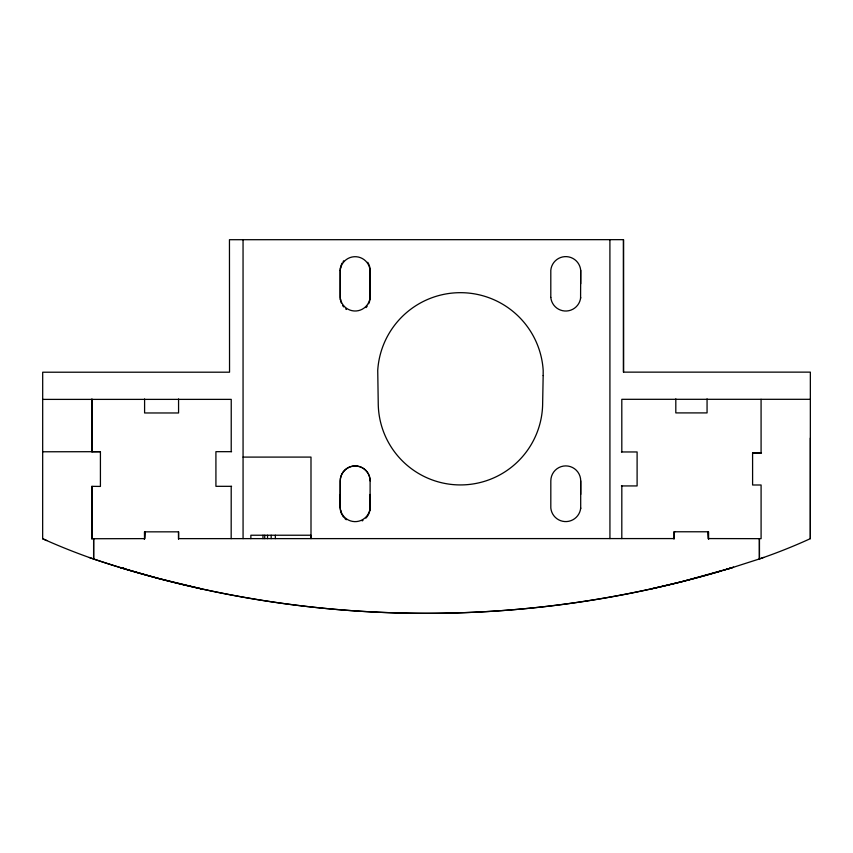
<?xml version="1.0" encoding="UTF-8"?>
<svg xmlns="http://www.w3.org/2000/svg" width="853" height="853" viewBox="0 0 853 853"><rect width="100%" height="100%" fill="white"/><g stroke="black" fill="none" stroke-linecap="round" stroke-linejoin="round"><path stroke-width="1.28" d="M46.84 540.567L42.661 538.744L42.693 372.217L229.542 372.196L229.457 239.704L623.49 239.661L623.511 372.143L810.35 372.132L810.339 538.659A553.885 553.885 0 0 1 759.383 558.95L732.3 567.629M91.9 539.021L91.921 486.338L100.419 486.423L100.419 451.685L91.921 451.781L91.932 399.012M178.576 538.627L178.576 531.835L144.552 531.846L144.605 538.627L91.921 538.733L91.921 486.338M91.932 451.781L91.932 399.364M721.052 570.998L720.593 571.137A1046.642 1046.642 0 0 1 93.606 559.024L93.617 538.733M145.074 531.846L144.583 538.627L143.709 538.638M144.594 398.959L144.594 412.969L178.576 412.969L178.565 398.959M178.522 539.117L178.522 531.846M231.206 486.327L231.174 538.638M231.216 451.674L231.238 399.375L42.703 399.396M370.106 494.452L369.989 508.921A15.013 15.013 0 0 1 340.208 508.047L340.208 480.868A14.949 14.949 0 0 1 355.157 465.93A14.949 14.949 0 0 1 370.106 480.868L370.095 508.047A14.927 14.927 0 0 1 367.632 515.937M550.803 297.42L550.803 270.241A15.013 15.013 0 0 1 580.701 270.241L580.584 298.294M580.701 494.431L580.712 480.847A14.949 14.949 0 0 0 565.763 465.898A14.949 14.949 0 0 0 550.825 480.847L550.814 508.025A15.013 15.013 0 0 0 580.701 508.015L580.701 480.847M580.69 283.825L580.69 270.241M675.811 398.884L675.811 412.905L707.062 412.905L707.062 398.895M709.323 538.574L708.459 538.574L708.459 531.782L674.169 531.771L674.169 538.574L674.169 531.771M763.712 557.414L759.405 558.95L759.394 538.659L761.089 538.659L761.089 484.994L752.602 484.994L752.591 452.964L761.494 452.964M341.317 264.793A14.917 14.917 0 0 0 340.262 270.262L340.198 297.441A15.013 15.013 0 0 0 370.085 297.441L370.095 270.262A14.917 14.917 0 0 0 369.967 268.396M369.338 302.037A14.917 14.917 0 0 0 370.053 298.369L370.085 270.262A15.013 15.013 0 0 0 340.198 270.262M580.594 508.9L580.701 508.015M369.818 299.19L370.053 298.369M759.394 538.659L708.459 538.574M810.339 538.659L810.35 438.058M340.379 268.407L340.678 267.661M369.616 510.648L369.946 509.891M730.168 568.258L681.398 581.799M728.067 568.898L731.32 567.917M726.298 569.42L733.58 567.234A1046.642 1046.642 0 0 1 93.649 559.014L89.298 557.478M681.398 581.789L650.711 588.996M621.805 538.584L621.826 485.933M144.552 531.846L144.552 539.128M122.086 567.746L120.806 567.746L158.519 578.473L202.332 589.05L201.052 588.773M810.35 399.311L621.805 399.311L621.816 451.962M42.682 451.781L100.419 451.685M231.589 451.674L215.916 451.674L215.926 486.317L231.579 486.327M621.41 451.962L637.106 451.962L637.106 485.933L621.41 485.933M752.602 453.06L761.089 453.06L761.079 399.311M243.062 457.101L310.993 457.091L311.004 538.616L310.897 535.226L250.867 535.226L250.867 538.627M674.169 538.574L178.533 538.638M123.664 567.746L121.126 567.746L122.086 568.098M127.598 569.783L128.75 569.783M724.282 569.719L725.445 569.719M707.958 531.771L708.427 539.064M674.979 531.782L674.456 531.782M183.406 584.721L184.802 585.062M340.368 299.307L340.678 300.053M369.818 268.514L370.053 269.335M342.074 514.86A14.927 14.927 0 0 1 340.251 507.716L340.272 480.868A14.917 14.917 0 0 1 355.189 465.973A14.917 14.917 0 0 1 370.106 480.868M340.688 510.659L340.72 511.405M759.426 538.563L759.426 558.939M708.48 531.771L708.48 538.574M623.49 239.661L623.5 372.143M609.906 239.661L609.938 538.584M340.198 270.262L340.24 297.441A14.917 14.917 0 0 0 340.507 300.235M340.251 494.783L340.251 507.716M275.348 535.226L275.348 538.627M271.169 535.226L271.169 538.627M267.533 535.226L267.533 538.627M264.739 535.226L264.739 538.627M262.969 535.226L262.969 538.627M243.052 239.704L243.073 538.627M93.649 538.638L93.649 559.014M580.69 297.409A15.013 15.013 0 0 1 550.793 297.409M341.69 263.94A14.917 14.917 0 0 1 342.117 263.108M343.13 261.53A14.917 14.917 0 0 1 343.695 260.794M367.75 262.297A14.917 14.917 0 0 1 368.219 263.097M368.656 263.929A14.917 14.917 0 0 1 369.029 264.793M369.349 265.667A14.917 14.917 0 0 1 369.818 267.479M369.018 302.911A14.917 14.917 0 0 1 368.645 303.775M367.216 306.184A14.917 14.917 0 0 1 366.022 307.624M346.403 309.479A14.917 14.917 0 0 1 345.668 308.903M343.684 306.92A14.917 14.917 0 0 1 342.575 305.417M341.296 302.922A14.917 14.917 0 0 1 340.72 301.141M367.099 516.694A14.927 14.927 0 0 1 365.884 518.112M362.983 520.437A14.927 14.927 0 0 1 362.173 520.895M346.329 519.733A14.927 14.927 0 0 1 344.9 518.539M343.631 517.174A14.927 14.927 0 0 1 342.543 515.67M93.606 559.024A620.216 620.216 0 0 1 42.65 538.744M543.169 375.544L542.657 402.723A82.208 82.208 0 0 1 460.449 484.93A82.208 82.208 0 0 1 378.231 402.744L377.73 370.373A82.88 82.88 0 0 1 460.449 292.675A82.88 82.88 0 0 1 543.18 370.33L543.169 375.544M674.318 538.574L673.603 538.574L674.307 538.574"/></g></svg>
